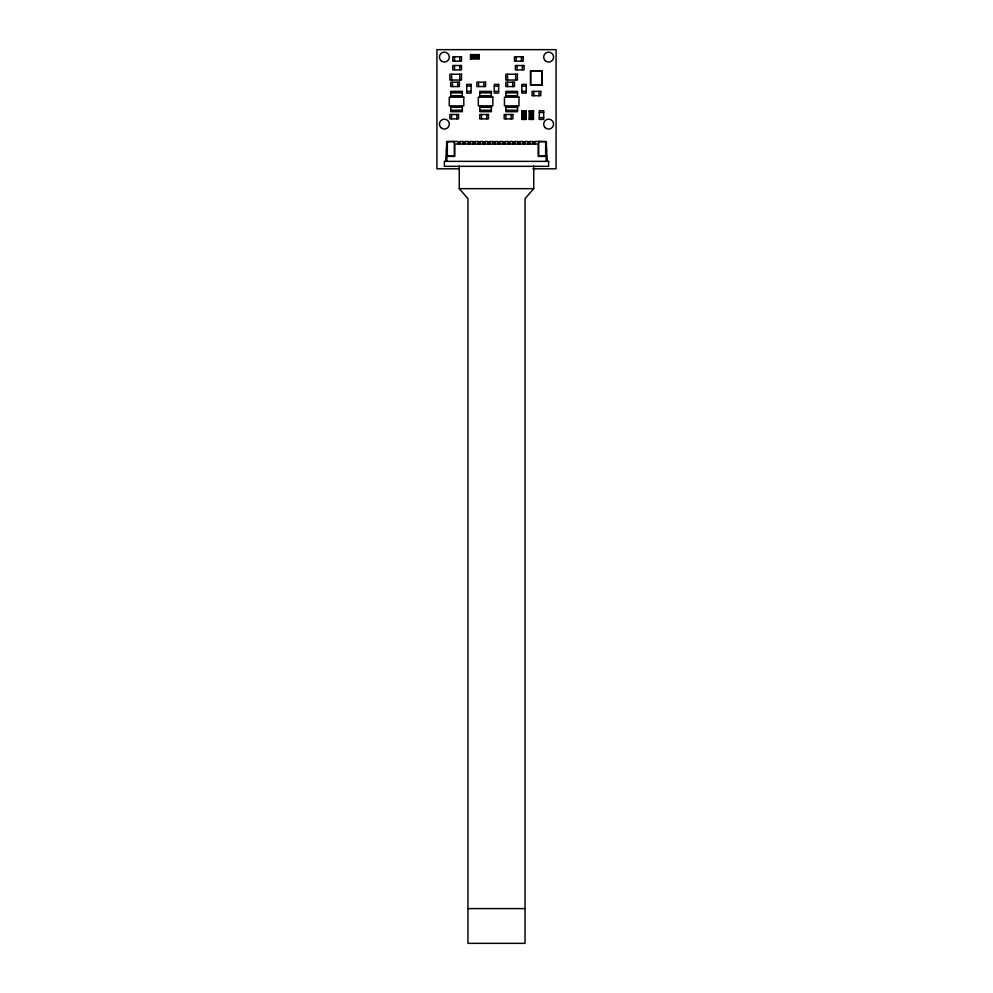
<?xml version="1.0" encoding="UTF-8"?>
<svg xmlns="http://www.w3.org/2000/svg" width="993" height="993" viewBox="0 0 993 993"><rect width="100%" height="100%" fill="white"/><g stroke="black" fill="none" stroke-linecap="round" stroke-linejoin="round"><path stroke-width="1.49" d="M445.609 161.362L446.85 143.985M530.597 85.261L530.597 70.739L542.215 70.739L542.215 85.261L530.597 85.261L530.597 70.739M542.215 85.261L542.215 70.739M533.737 166.005L533.737 188.67L525.049 198.6L525.049 943.35L467.951 943.35L467.951 198.6L459.262 188.67L459.262 166.005M530.883 71.099L541.93 71.099M530.883 84.889L541.93 84.889M466.698 86.13L471.054 86.13M494.291 86.13L498.647 86.13M521.884 86.13L526.24 86.13M466.698 91.356L471.054 91.356M494.291 91.356L498.647 91.356M521.884 91.356L526.24 91.356M450.723 92.858L462.341 92.858M479.768 92.858L491.386 92.858M505.909 92.858L517.527 92.858M450.723 95.713L462.341 95.713M479.768 95.713L491.386 95.713M505.909 95.713L517.527 95.713M450.723 107.331L462.341 107.331M479.768 107.331L491.386 107.331M505.909 107.331L517.527 107.331M450.723 110.235L462.341 110.235M479.768 110.235L491.386 110.235M505.909 110.235L517.527 110.235M521.884 111.315L526.24 111.315M529.145 111.315L533.502 111.315M539.311 112.47L543.668 112.47M539.311 117.695L543.668 117.695M521.884 118.862L526.24 118.862M529.145 118.862L533.502 118.862M458.269 141.751L460.255 141.751M463.234 141.751L465.221 141.751M468.2 141.751L470.185 141.751M473.164 141.751L475.151 141.751M478.129 141.751L480.115 141.751M483.094 141.751L485.08 141.751M488.059 141.751L490.046 141.751M493.024 141.751L495.01 141.751M497.989 141.751L499.976 141.751M502.954 141.751L504.94 141.751M507.919 141.751L509.906 141.751M512.885 141.751L514.87 141.751M517.849 141.751L519.836 141.751M522.814 141.751L524.8 141.751M527.779 141.751L529.765 141.751M532.745 141.751L534.731 141.751M446.85 156.398L454.794 156.398L454.794 143.985L538.206 143.985L538.206 156.398L546.15 156.398M458.58 168.81L436.92 168.81L436.92 49.65L556.08 49.65L556.08 168.81L532.869 168.81M459.262 188.67L533.737 188.67M467.951 908.595L525.049 908.595M546.15 143.985L547.391 161.362M546.398 141.502L546.398 151.929M546.15 161.362L546.15 141.751L538.951 141.502M539.025 91.356L539.025 95.713M538.702 141.502L538.702 156.149L545.654 156.149L545.654 141.502L534.731 141.502L534.731 143.985M533.787 91.356L533.787 95.713M532.745 143.985L532.745 141.502L529.765 141.502L529.765 143.985M527.779 143.985L527.779 141.502L524.8 141.502L524.8 143.985M522.814 143.985L522.814 141.502L519.836 141.502L519.836 143.985M522.318 65.513L522.318 69.87M521.449 56.8L521.449 61.156M517.849 143.985L517.849 141.502L514.87 141.502L514.87 143.985M517.527 97.165L517.527 91.356L505.909 91.356L505.909 97.165M517.527 105.879L517.527 111.688L505.909 111.688L505.909 105.879M517.092 65.513L517.092 69.87M516.223 56.8L516.223 61.156M515.677 74.227L515.677 80.036M512.773 82.208L512.773 86.565M512.885 143.985L512.885 141.502L509.906 141.502L509.906 143.985M511.134 114.505L511.134 118.862M507.919 143.985L507.919 141.502L504.94 141.502L504.94 143.985M507.547 74.227L507.547 80.036M507.547 82.208L507.547 86.565M505.909 114.505L505.909 118.862M502.954 143.985L502.954 141.502L499.976 141.502L499.976 143.985M497.989 143.985L497.989 141.502L495.01 141.502L495.01 143.985M493.024 143.985L493.024 141.502L490.046 141.502L490.046 143.985M491.386 97.165L491.386 91.356L479.768 91.356L479.768 97.165M491.386 105.879L491.386 111.688L479.768 111.688L479.768 105.879M488.059 143.985L488.059 141.502L485.08 141.502L485.08 143.985M486.744 114.505L486.744 118.862M483.839 82.208L483.839 86.565M483.094 143.985L483.094 141.502L480.115 141.502L480.115 143.985M481.506 114.505L481.506 118.862M478.601 54.615L478.601 58.972M478.601 82.208L478.601 86.565M478.129 143.985L478.129 141.502L475.151 141.502L475.151 143.985M473.164 143.985L473.164 141.502L470.185 141.502L470.185 143.985M471.054 54.615L471.054 58.972M468.2 143.985L468.2 141.502L465.221 141.502L465.221 143.985M463.234 143.985L463.234 141.502L460.255 141.502L460.255 143.985M462.341 97.165L462.341 91.356L450.723 91.356L450.723 97.165M462.341 105.879L462.341 111.688L450.723 111.688L450.723 105.879M459.747 56.8L459.747 61.156M459.747 65.513L459.747 69.87M459.747 74.227L459.747 80.036M458.269 143.985L458.269 141.502L447.346 141.502L447.346 156.149L454.298 156.149L454.298 141.502M457.699 82.208L457.699 86.565M456.817 114.505L456.817 118.862M454.521 56.8L454.521 61.156M454.521 65.513L454.521 69.87M454.049 141.502L446.85 141.751L446.85 161.362M452.46 82.208L452.46 86.565M451.616 74.227L451.616 80.036M451.592 114.505L451.592 118.862M446.602 141.502L446.602 151.929M473.624 56.427C474.741 62.112 476.491 52.368 473.624 56.427M474.195 56.328C474.22 60.3 475.684 54.466 474.195 56.328M522.529 112.941C524.205 115.498 528.028 110.595 522.529 112.941M529.79 112.941C531.429 115.473 535.339 110.633 529.79 112.941M477.794 57.433C475.312 61.107 476.702 50.891 477.794 57.433M522.554 115.151C524.925 119.061 526.849 112.147 522.554 115.151M529.815 115.151C532.186 119.061 534.11 112.147 529.815 115.151M523.075 115.188L525.123 115.374L523.075 115.188M530.336 115.188L532.385 115.374L530.336 115.188M472.941 55.298L471.874 55.385L472.37 58.252L472.941 55.298M479.185 54.615L470.471 54.615L470.471 58.972L479.185 58.972L479.185 54.615M461.497 56.8L452.783 56.8L452.783 61.156L461.497 61.156L461.497 56.8M523.187 56.8L514.473 56.8L514.473 61.156L523.187 61.156L523.187 56.8M461.497 65.513L452.783 65.513L452.783 69.87L461.497 69.87L461.497 65.513M524.068 65.513L515.355 65.513L515.355 69.87L524.068 69.87L524.068 65.513M461.497 74.227L449.879 74.227L449.879 80.036L461.497 80.036L461.497 74.227M517.427 74.227L505.809 74.227L505.809 80.036L517.427 80.036L517.427 74.227M459.436 82.208L450.723 82.208L450.723 86.565L459.436 86.565L459.436 82.208M485.577 82.208L476.863 82.208L476.863 86.565L485.577 86.565L485.577 82.208M514.523 82.208L505.809 82.208L505.809 86.565L514.523 86.565L514.523 82.208M471.054 84.393L466.698 84.393L466.698 93.106L471.054 93.106L471.054 84.393M498.647 84.393L494.291 84.393L494.291 93.106L498.647 93.106L498.647 84.393M526.24 84.393L521.884 84.393L521.884 93.106L526.24 93.106L526.24 84.393M540.763 91.356L532.049 91.356L532.049 95.713L540.763 95.713L540.763 91.356M463.793 97.165L449.27 97.165L449.27 105.879L463.793 105.879L463.793 97.165M492.838 97.165L478.316 97.165L478.316 105.879L492.838 105.879L492.838 97.165M518.979 97.165L504.456 97.165L504.456 105.879L518.979 105.879L518.979 97.165M526.24 110.732L521.884 110.732L521.884 119.445L526.24 119.445L526.24 110.732M533.502 110.732L529.145 110.732L529.145 119.445L533.502 119.445L533.502 110.732M543.668 110.732L539.311 110.732L539.311 119.445L543.668 119.445L543.668 110.732M458.567 114.505L449.854 114.505L449.854 118.862L458.567 118.862L458.567 114.505M488.482 114.505L479.768 114.505L479.768 118.862L488.482 118.862L488.482 114.505M512.885 114.505L504.171 114.505L504.171 118.862L512.885 118.862L512.885 114.505M525.52 116.975L522.566 116.975L522.653 118.055L525.52 116.975M532.782 116.975L529.828 116.975L529.914 118.055L532.782 116.975M548.632 161.362L444.368 161.362L444.368 166.327L548.632 166.327L548.632 161.362M545.12 127.638A4.965 4.965 0 0 0 553.424 125.416A4.965 4.965 0 0 0 547.342 119.334A4.965 4.965 0 0 0 545.12 127.638M441.885 61.392A4.965 4.965 0 0 0 449.332 57.097A4.965 4.965 0 0 0 441.885 52.803A4.965 4.965 0 0 0 441.885 61.392M546.15 61.392A4.965 4.965 0 0 0 553.597 57.097A4.965 4.965 0 0 0 546.15 52.803A4.965 4.965 0 0 0 546.15 61.392M441.885 128.42A4.965 4.965 0 0 0 449.332 124.125A4.965 4.965 0 0 0 441.885 119.83A4.965 4.965 0 0 0 441.885 128.42"/></g></svg>
